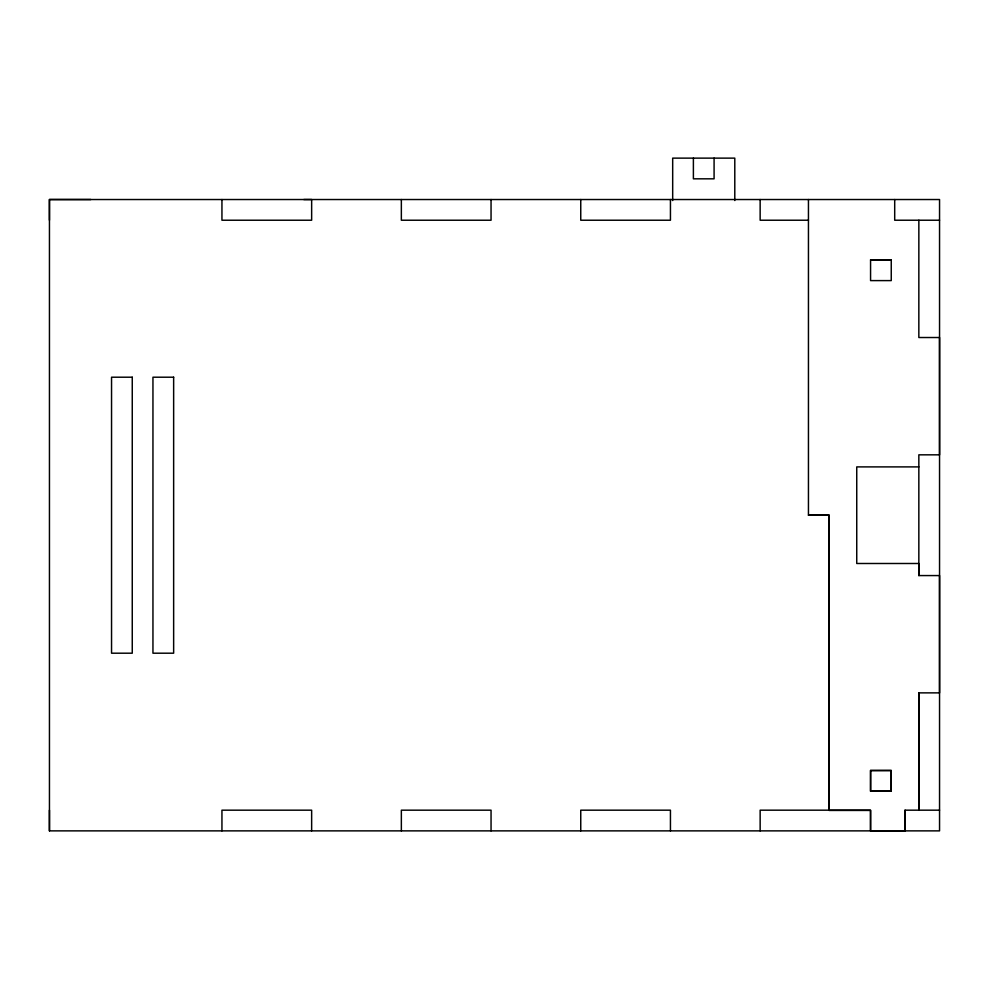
<?xml version="1.0" encoding="UTF-8"?>
<svg xmlns="http://www.w3.org/2000/svg" width="989" height="989" viewBox="0 0 989 989"><rect width="100%" height="100%" fill="white"/><g stroke="black" fill="none" stroke-linecap="round" stroke-linejoin="round"><path stroke-width="1.48" d="M49.45 830.871L49.45 199.531L939.55 199.531L939.55 830.871L49.45 830.871L49.45 810.176M693.388 158.129L693.388 178.824L714.083 178.824L714.083 158.129M939.55 810.176L905.046 810.176L905.046 830.871L870.543 830.859L870.543 810.436L829.153 810.436L829.153 515.195L808.446 515.195L808.446 199.531M905.046 830.871L905.046 810.176M918.855 692.869L918.843 810.176L918.843 692.869L939.55 692.869L939.55 575.573L918.843 575.573L918.843 454.829L939.55 454.829L939.55 337.521L918.843 337.521L918.855 220.226M918.855 575.573L918.855 563.495L856.746 563.495L856.746 466.895L918.855 466.895M90.852 199.531L49.45 199.531L49.45 220.226M303.796 199.531L311.646 199.531L311.646 220.226L221.944 220.226L221.944 199.531M808.446 220.226L760.145 220.226L760.145 199.531M939.55 220.226L894.699 220.226L894.699 199.531M870.567 259.897L891.25 259.897L891.25 280.604L870.567 280.604L870.567 259.897L891.25 259.897M808.446 515.195L829.153 515.195L829.153 810.176M870.543 830.871L870.543 810.176L760.145 810.176L760.145 830.871M734.79 200.532L734.79 158.129L672.681 158.129L672.681 200.532M670.443 199.531L670.443 220.226L580.753 220.226L580.753 199.531M670.443 830.871L670.443 810.176L580.753 810.176L580.753 830.871M491.051 199.531L491.051 220.226L401.349 220.226L401.349 199.531M491.051 830.871L491.051 810.176L401.349 810.176L401.349 830.871M311.646 830.871L311.646 810.176L221.944 810.176L221.944 830.871M870.58 770.518L870.567 791.212L891.25 791.2L891.25 770.493L870.567 770.505L870.567 791.2L891.25 791.2L891.25 770.505L870.58 770.518M132.254 377.205L111.547 377.205L111.547 653.197L132.254 653.197L132.254 377.205M173.644 377.205L152.949 377.205L152.949 653.197L173.644 653.197L173.644 377.205"/></g></svg>
